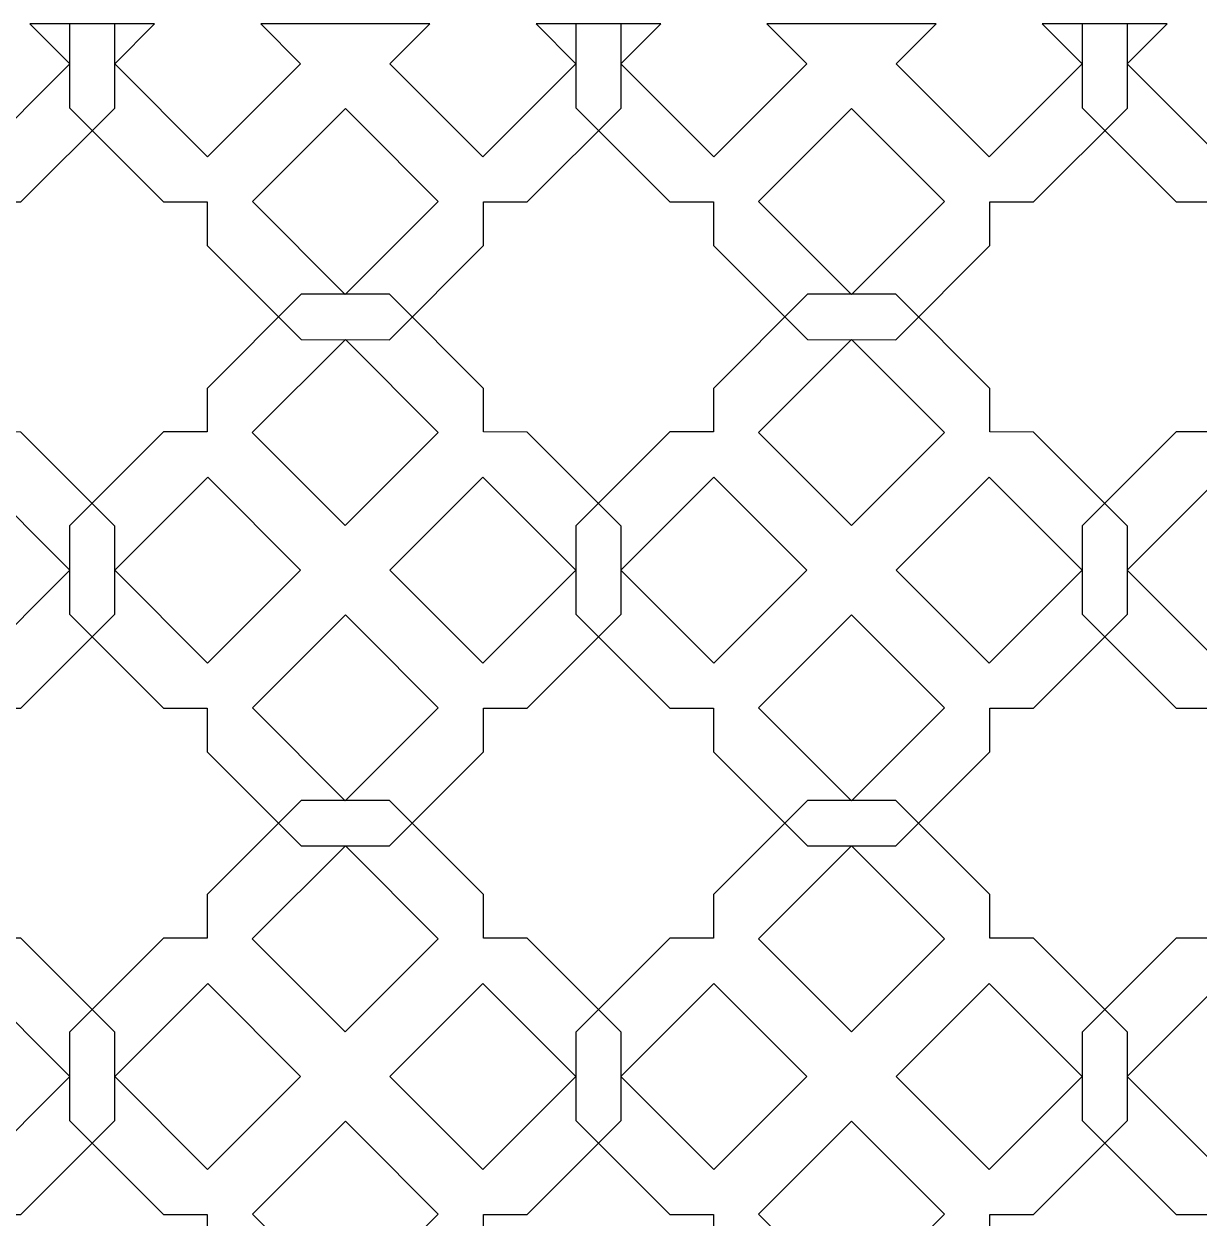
# Model space of a CAD drawing. Header units: centimetres. Extents: x -14.9 to -1.9, y -3.8 to 9.5.
# Drawn here: x -11.837 to -10.224, y 7.881 to 9.52 of the extents above; entities that cross this region are included whole.
import ezdxf

# ---------------------------------------------------------------- set-up
doc = ezdxf.new("R2010")
doc.units = ezdxf.units.CM
doc.header["$MEASUREMENT"] = 0
doc.layers.add('layer 1', color=7, linetype='Continuous')

msp = doc.modelspace()

# ---------------------------------------------------------------- linework, layer by layer
at = {"layer": 'layer 1', "color": 250}
for points, knots in [([(-12.15162, 9.08669), (-12.15162, 9.08669), (-12.28062, 9.2157), (-12.28062, 9.2157), (-12.28062, 9.2157), (-12.28062, 9.2157), (-12.28062, 9.27565), (-12.28062, 9.27565), (-12.28062, 9.27565), (-12.28062, 9.27565), (-12.34056, 9.27567), (-12.34056, 9.27567), (-12.34056, 9.27567), (-12.34056, 9.27567), (-12.46959, 9.40465), (-12.46959, 9.40465), (-12.46959, 9.40465), (-12.46959, 9.40465), (-12.46955, 9.5201), (-12.46955, 9.5201), (-12.46955, 9.5201), (-12.46955, 9.5201), (-12.35275, 9.5201), (-12.35275, 9.5201), (-12.35275, 9.5201), (-12.35275, 9.5201), (-12.40763, 9.46525), (-12.40763, 9.46525), (-12.40763, 9.46525), (-12.40763, 9.46525), (-12.27999, 9.3376), (-12.27999, 9.3376), (-12.27999, 9.3376), (-12.27999, 9.3376), (-12.15236, 9.46522), (-12.15236, 9.46522), (-12.15236, 9.46522), (-12.15236, 9.46522), (-12.20721, 9.5201), (-12.20721, 9.5201), (-12.20721, 9.5201), (-12.20721, 9.5201), (-11.97489, 9.5201), (-11.97489, 9.5201), (-11.97489, 9.5201), (-11.97489, 9.5201), (-12.02974, 9.46526), (-12.02974, 9.46526), (-12.02974, 9.46526), (-12.02974, 9.46526), (-11.9021, 9.33758), (-11.9021, 9.33758), (-11.9021, 9.33758), (-11.9021, 9.33758), (-11.77447, 9.46523), (-11.77447, 9.46523), (-11.77447, 9.46523), (-11.77447, 9.46523), (-11.82932, 9.5201), (-11.82932, 9.5201), (-11.82932, 9.5201), (-11.82932, 9.5201), (-11.71251, 9.5201), (-11.71251, 9.5201), (-11.71251, 9.5201), (-11.71251, 9.5201), (-11.71252, 9.40464), (-11.71252, 9.40464), (-11.71252, 9.40464), (-11.71252, 9.40464), (-11.84154, 9.27564), (-11.84154, 9.27564), (-11.84154, 9.27564), (-11.84154, 9.27564), (-11.90146, 9.27564), (-11.90146, 9.27564), (-11.90146, 9.27564), (-11.90146, 9.27564), (-11.90148, 9.21573), (-11.90148, 9.21573), (-11.90148, 9.21573), (-11.90148, 9.21573), (-12.03049, 9.08666), (-12.03049, 9.08666), (-12.03049, 9.08666), (-12.03049, 9.08666), (-12.15162, 9.08669), (-12.15162, 9.08669)], [0, 0, 0, 0, 0.0434783, 0.0434783, 0.0434783, 0.0434783, 0.0869565, 0.0869565, 0.0869565, 0.0869565, 0.1304348, 0.1304348, 0.1304348, 0.1304348, 0.173913, 0.173913, 0.173913, 0.173913, 0.2173913, 0.2173913, 0.2173913, 0.2173913, 0.2608696, 0.2608696, 0.2608696, 0.2608696, 0.3043478, 0.3043478, 0.3043478, 0.3043478, 0.3478261, 0.3478261, 0.3478261, 0.3478261, 0.3913043, 0.3913043, 0.3913043, 0.3913043, 0.4347826, 0.4347826, 0.4347826, 0.4347826, 0.4782609, 0.4782609, 0.4782609, 0.4782609, 0.5217391, 0.5217391, 0.5217391, 0.5217391, 0.5652174, 0.5652174, 0.5652174, 0.5652174, 0.6086957, 0.6086957, 0.6086957, 0.6086957, 0.6521739, 0.6521739, 0.6521739, 0.6521739, 0.6956522, 0.6956522, 0.6956522, 0.6956522, 0.7391304, 0.7391304, 0.7391304, 0.7391304, 0.7826087, 0.7826087, 0.7826087, 0.7826087, 0.826087, 0.826087, 0.826087, 0.826087, 0.8695652, 0.8695652, 0.8695652, 0.8695652, 0.9130435, 0.9130435, 0.9130435, 0.9130435, 1, 1, 1, 1]), ([(-11.45674, 9.08669), (-11.45674, 9.08669), (-11.58574, 9.2157), (-11.58574, 9.2157), (-11.58574, 9.2157), (-11.58574, 9.2157), (-11.58574, 9.27565), (-11.58574, 9.27565), (-11.58574, 9.27565), (-11.58574, 9.27565), (-11.64568, 9.27567), (-11.64568, 9.27567), (-11.64568, 9.27567), (-11.64568, 9.27567), (-11.77471, 9.40465), (-11.77471, 9.40465), (-11.77471, 9.40465), (-11.77471, 9.40465), (-11.77467, 9.5201), (-11.77467, 9.5201), (-11.77467, 9.5201), (-11.77467, 9.5201), (-11.65787, 9.5201), (-11.65787, 9.5201), (-11.65787, 9.5201), (-11.65787, 9.5201), (-11.71275, 9.46525), (-11.71275, 9.46525), (-11.71275, 9.46525), (-11.71275, 9.46525), (-11.58511, 9.3376), (-11.58511, 9.3376), (-11.58511, 9.3376), (-11.58511, 9.3376), (-11.45748, 9.46522), (-11.45748, 9.46522), (-11.45748, 9.46522), (-11.45748, 9.46522), (-11.51233, 9.5201), (-11.51233, 9.5201), (-11.51233, 9.5201), (-11.51233, 9.5201), (-11.28001, 9.5201), (-11.28001, 9.5201), (-11.28001, 9.5201), (-11.28001, 9.5201), (-11.33486, 9.46526), (-11.33486, 9.46526), (-11.33486, 9.46526), (-11.33486, 9.46526), (-11.20722, 9.33758), (-11.20722, 9.33758), (-11.20722, 9.33758), (-11.20722, 9.33758), (-11.07959, 9.46523), (-11.07959, 9.46523), (-11.07959, 9.46523), (-11.07959, 9.46523), (-11.13444, 9.5201), (-11.13444, 9.5201), (-11.13444, 9.5201), (-11.13444, 9.5201), (-11.01763, 9.5201), (-11.01763, 9.5201), (-11.01763, 9.5201), (-11.01763, 9.5201), (-11.01764, 9.40464), (-11.01764, 9.40464), (-11.01764, 9.40464), (-11.01764, 9.40464), (-11.14666, 9.27564), (-11.14666, 9.27564), (-11.14666, 9.27564), (-11.14666, 9.27564), (-11.20658, 9.27564), (-11.20658, 9.27564), (-11.20658, 9.27564), (-11.20658, 9.27564), (-11.2066, 9.21573), (-11.2066, 9.21573), (-11.2066, 9.21573), (-11.2066, 9.21573), (-11.33561, 9.08666), (-11.33561, 9.08666), (-11.33561, 9.08666), (-11.33561, 9.08666), (-11.45674, 9.08669), (-11.45674, 9.08669)], [0, 0, 0, 0, 0.0434783, 0.0434783, 0.0434783, 0.0434783, 0.0869565, 0.0869565, 0.0869565, 0.0869565, 0.1304348, 0.1304348, 0.1304348, 0.1304348, 0.173913, 0.173913, 0.173913, 0.173913, 0.2173913, 0.2173913, 0.2173913, 0.2173913, 0.2608696, 0.2608696, 0.2608696, 0.2608696, 0.3043478, 0.3043478, 0.3043478, 0.3043478, 0.3478261, 0.3478261, 0.3478261, 0.3478261, 0.3913043, 0.3913043, 0.3913043, 0.3913043, 0.4347826, 0.4347826, 0.4347826, 0.4347826, 0.4782609, 0.4782609, 0.4782609, 0.4782609, 0.5217391, 0.5217391, 0.5217391, 0.5217391, 0.5652174, 0.5652174, 0.5652174, 0.5652174, 0.6086957, 0.6086957, 0.6086957, 0.6086957, 0.6521739, 0.6521739, 0.6521739, 0.6521739, 0.6956522, 0.6956522, 0.6956522, 0.6956522, 0.7391304, 0.7391304, 0.7391304, 0.7391304, 0.7826087, 0.7826087, 0.7826087, 0.7826087, 0.826087, 0.826087, 0.826087, 0.826087, 0.8695652, 0.8695652, 0.8695652, 0.8695652, 0.9130435, 0.9130435, 0.9130435, 0.9130435, 1, 1, 1, 1]), ([(-10.76186, 9.08669), (-10.76186, 9.08669), (-10.89086, 9.2157), (-10.89086, 9.2157), (-10.89086, 9.2157), (-10.89086, 9.2157), (-10.89086, 9.27565), (-10.89086, 9.27565), (-10.89086, 9.27565), (-10.89086, 9.27565), (-10.9508, 9.27567), (-10.9508, 9.27567), (-10.9508, 9.27567), (-10.9508, 9.27567), (-11.07983, 9.40465), (-11.07983, 9.40465), (-11.07983, 9.40465), (-11.07983, 9.40465), (-11.07979, 9.5201), (-11.07979, 9.5201), (-11.07979, 9.5201), (-11.07979, 9.5201), (-10.96299, 9.5201), (-10.96299, 9.5201), (-10.96299, 9.5201), (-10.96299, 9.5201), (-11.01787, 9.46525), (-11.01787, 9.46525), (-11.01787, 9.46525), (-11.01787, 9.46525), (-10.89023, 9.3376), (-10.89023, 9.3376), (-10.89023, 9.3376), (-10.89023, 9.3376), (-10.7626, 9.46522), (-10.7626, 9.46522), (-10.7626, 9.46522), (-10.7626, 9.46522), (-10.81745, 9.5201), (-10.81745, 9.5201), (-10.81745, 9.5201), (-10.81745, 9.5201), (-10.58513, 9.5201), (-10.58513, 9.5201), (-10.58513, 9.5201), (-10.58513, 9.5201), (-10.63998, 9.46526), (-10.63998, 9.46526), (-10.63998, 9.46526), (-10.63998, 9.46526), (-10.51234, 9.33758), (-10.51234, 9.33758), (-10.51234, 9.33758), (-10.51234, 9.33758), (-10.38471, 9.46523), (-10.38471, 9.46523), (-10.38471, 9.46523), (-10.38471, 9.46523), (-10.43956, 9.5201), (-10.43956, 9.5201), (-10.43956, 9.5201), (-10.43956, 9.5201), (-10.32275, 9.5201), (-10.32275, 9.5201), (-10.32275, 9.5201), (-10.32275, 9.5201), (-10.32276, 9.40464), (-10.32276, 9.40464), (-10.32276, 9.40464), (-10.32276, 9.40464), (-10.45178, 9.27564), (-10.45178, 9.27564), (-10.45178, 9.27564), (-10.45178, 9.27564), (-10.5117, 9.27564), (-10.5117, 9.27564), (-10.5117, 9.27564), (-10.5117, 9.27564), (-10.51172, 9.21573), (-10.51172, 9.21573), (-10.51172, 9.21573), (-10.51172, 9.21573), (-10.64073, 9.08666), (-10.64073, 9.08666), (-10.64073, 9.08666), (-10.64073, 9.08666), (-10.76186, 9.08669), (-10.76186, 9.08669)], [0, 0, 0, 0, 0.0434783, 0.0434783, 0.0434783, 0.0434783, 0.0869565, 0.0869565, 0.0869565, 0.0869565, 0.1304348, 0.1304348, 0.1304348, 0.1304348, 0.173913, 0.173913, 0.173913, 0.173913, 0.2173913, 0.2173913, 0.2173913, 0.2173913, 0.2608696, 0.2608696, 0.2608696, 0.2608696, 0.3043478, 0.3043478, 0.3043478, 0.3043478, 0.3478261, 0.3478261, 0.3478261, 0.3478261, 0.3913043, 0.3913043, 0.3913043, 0.3913043, 0.4347826, 0.4347826, 0.4347826, 0.4347826, 0.4782609, 0.4782609, 0.4782609, 0.4782609, 0.5217391, 0.5217391, 0.5217391, 0.5217391, 0.5652174, 0.5652174, 0.5652174, 0.5652174, 0.6086957, 0.6086957, 0.6086957, 0.6086957, 0.6521739, 0.6521739, 0.6521739, 0.6521739, 0.6956522, 0.6956522, 0.6956522, 0.6956522, 0.7391304, 0.7391304, 0.7391304, 0.7391304, 0.7826087, 0.7826087, 0.7826087, 0.7826087, 0.826087, 0.826087, 0.826087, 0.826087, 0.8695652, 0.8695652, 0.8695652, 0.8695652, 0.9130435, 0.9130435, 0.9130435, 0.9130435, 1, 1, 1, 1]), ([(-10.06698, 9.08669), (-10.06698, 9.08669), (-10.19598, 9.2157), (-10.19598, 9.2157), (-10.19598, 9.2157), (-10.19598, 9.2157), (-10.19598, 9.27565), (-10.19598, 9.27565), (-10.19598, 9.27565), (-10.19598, 9.27565), (-10.25592, 9.27567), (-10.25592, 9.27567), (-10.25592, 9.27567), (-10.25592, 9.27567), (-10.38495, 9.40465), (-10.38495, 9.40465), (-10.38495, 9.40465), (-10.38495, 9.40465), (-10.38491, 9.5201), (-10.38491, 9.5201), (-10.38491, 9.5201), (-10.38491, 9.5201), (-10.26811, 9.5201), (-10.26811, 9.5201), (-10.26811, 9.5201), (-10.26811, 9.5201), (-10.32299, 9.46525), (-10.32299, 9.46525), (-10.32299, 9.46525), (-10.32299, 9.46525), (-10.19535, 9.3376), (-10.19535, 9.3376), (-10.19535, 9.3376), (-10.19535, 9.3376), (-10.06772, 9.46522), (-10.06772, 9.46522), (-10.06772, 9.46522), (-10.06772, 9.46522), (-10.12257, 9.5201), (-10.12257, 9.5201), (-10.12257, 9.5201), (-10.12257, 9.5201), (-9.89025, 9.5201), (-9.89025, 9.5201), (-9.89025, 9.5201), (-9.89025, 9.5201), (-9.9451, 9.46526), (-9.9451, 9.46526), (-9.9451, 9.46526), (-9.9451, 9.46526), (-9.81746, 9.33758), (-9.81746, 9.33758), (-9.81746, 9.33758), (-9.81746, 9.33758), (-9.68983, 9.46523), (-9.68983, 9.46523), (-9.68983, 9.46523), (-9.68983, 9.46523), (-9.74468, 9.5201), (-9.74468, 9.5201), (-9.74468, 9.5201), (-9.74468, 9.5201), (-9.62787, 9.5201), (-9.62787, 9.5201), (-9.62787, 9.5201), (-9.62787, 9.5201), (-9.62788, 9.40464), (-9.62788, 9.40464), (-9.62788, 9.40464), (-9.62788, 9.40464), (-9.7569, 9.27564), (-9.7569, 9.27564), (-9.7569, 9.27564), (-9.7569, 9.27564), (-9.81682, 9.27564), (-9.81682, 9.27564), (-9.81682, 9.27564), (-9.81682, 9.27564), (-9.81684, 9.21573), (-9.81684, 9.21573), (-9.81684, 9.21573), (-9.81684, 9.21573), (-9.94585, 9.08666), (-9.94585, 9.08666), (-9.94585, 9.08666), (-9.94585, 9.08666), (-10.06698, 9.08669), (-10.06698, 9.08669)], [0, 0, 0, 0, 0.0434783, 0.0434783, 0.0434783, 0.0434783, 0.0869565, 0.0869565, 0.0869565, 0.0869565, 0.1304348, 0.1304348, 0.1304348, 0.1304348, 0.173913, 0.173913, 0.173913, 0.173913, 0.2173913, 0.2173913, 0.2173913, 0.2173913, 0.2608696, 0.2608696, 0.2608696, 0.2608696, 0.3043478, 0.3043478, 0.3043478, 0.3043478, 0.3478261, 0.3478261, 0.3478261, 0.3478261, 0.3913043, 0.3913043, 0.3913043, 0.3913043, 0.4347826, 0.4347826, 0.4347826, 0.4347826, 0.4782609, 0.4782609, 0.4782609, 0.4782609, 0.5217391, 0.5217391, 0.5217391, 0.5217391, 0.5652174, 0.5652174, 0.5652174, 0.5652174, 0.6086957, 0.6086957, 0.6086957, 0.6086957, 0.6521739, 0.6521739, 0.6521739, 0.6521739, 0.6956522, 0.6956522, 0.6956522, 0.6956522, 0.7391304, 0.7391304, 0.7391304, 0.7391304, 0.7826087, 0.7826087, 0.7826087, 0.7826087, 0.826087, 0.826087, 0.826087, 0.826087, 0.8695652, 0.8695652, 0.8695652, 0.8695652, 0.9130435, 0.9130435, 0.9130435, 0.9130435, 1, 1, 1, 1]), ([(-11.37781, 9.38564), (-11.37781, 9.38564), (-11.39612, 9.40394), (-11.39612, 9.40394), (-11.39612, 9.40394), (-11.39612, 9.40394), (-11.5238, 9.27633), (-11.5238, 9.27633), (-11.5238, 9.27633), (-11.5238, 9.27633), (-11.39618, 9.14866), (-11.39618, 9.14866), (-11.39618, 9.14866), (-11.39618, 9.14866), (-11.26852, 9.27628), (-11.26852, 9.27628), (-11.26852, 9.27628), (-11.26852, 9.27628), (-11.37781, 9.38564), (-11.37781, 9.38564)], [0, 0, 0, 0, 0.1666667, 0.1666667, 0.1666667, 0.1666667, 0.3333333, 0.3333333, 0.3333333, 0.3333333, 0.5, 0.5, 0.5, 0.5, 0.6666667, 0.6666667, 0.6666667, 0.6666667, 1, 1, 1, 1]), ([(-10.68293, 9.38564), (-10.68293, 9.38564), (-10.70124, 9.40394), (-10.70124, 9.40394), (-10.70124, 9.40394), (-10.70124, 9.40394), (-10.82892, 9.27633), (-10.82892, 9.27633), (-10.82892, 9.27633), (-10.82892, 9.27633), (-10.7013, 9.14866), (-10.7013, 9.14866), (-10.7013, 9.14866), (-10.7013, 9.14866), (-10.57364, 9.27628), (-10.57364, 9.27628), (-10.57364, 9.27628), (-10.57364, 9.27628), (-10.68293, 9.38564), (-10.68293, 9.38564)], [0, 0, 0, 0, 0.1666667, 0.1666667, 0.1666667, 0.1666667, 0.3333333, 0.3333333, 0.3333333, 0.3333333, 0.5, 0.5, 0.5, 0.5, 0.6666667, 0.6666667, 0.6666667, 0.6666667, 1, 1, 1, 1]), ([(-12.15162, 8.39181), (-12.15162, 8.39181), (-12.28062, 8.52082), (-12.28062, 8.52082), (-12.28062, 8.52082), (-12.28062, 8.52082), (-12.28062, 8.58077), (-12.28062, 8.58077), (-12.28062, 8.58077), (-12.28062, 8.58077), (-12.34056, 8.58079), (-12.34056, 8.58079), (-12.34056, 8.58079), (-12.34056, 8.58079), (-12.46959, 8.70977), (-12.46959, 8.70977), (-12.46959, 8.70977), (-12.46959, 8.70977), (-12.46955, 8.83095), (-12.46955, 8.83095), (-12.46955, 8.83095), (-12.46955, 8.83095), (-12.34059, 8.95997), (-12.34059, 8.95997), (-12.34059, 8.95997), (-12.34059, 8.95997), (-12.28063, 8.95997), (-12.28063, 8.95997), (-12.28063, 8.95997), (-12.28063, 8.95997), (-12.28062, 9.01987), (-12.28062, 9.01987), (-12.28062, 9.01987), (-12.28062, 9.01987), (-12.15159, 9.1489), (-12.15159, 9.1489), (-12.15159, 9.1489), (-12.15159, 9.1489), (-12.03047, 9.1489), (-12.03047, 9.1489), (-12.03047, 9.1489), (-12.03047, 9.1489), (-11.90145, 9.01987), (-11.90145, 9.01987), (-11.90145, 9.01987), (-11.90145, 9.01987), (-11.90146, 8.95995), (-11.90146, 8.95995), (-11.90146, 8.95995), (-11.90146, 8.95995), (-11.8415, 8.95994), (-11.8415, 8.95994), (-11.8415, 8.95994), (-11.8415, 8.95994), (-11.71251, 8.8309), (-11.71251, 8.8309), (-11.71251, 8.8309), (-11.71251, 8.8309), (-11.71252, 8.70976), (-11.71252, 8.70976), (-11.71252, 8.70976), (-11.71252, 8.70976), (-11.84154, 8.58076), (-11.84154, 8.58076), (-11.84154, 8.58076), (-11.84154, 8.58076), (-11.90146, 8.58076), (-11.90146, 8.58076), (-11.90146, 8.58076), (-11.90146, 8.58076), (-11.90148, 8.52085), (-11.90148, 8.52085), (-11.90148, 8.52085), (-11.90148, 8.52085), (-12.03049, 8.39179), (-12.03049, 8.39179), (-12.03049, 8.39179), (-12.03049, 8.39179), (-12.15162, 8.39181), (-12.15162, 8.39181)], [0, 0, 0, 0, 0.047619, 0.047619, 0.047619, 0.047619, 0.0952381, 0.0952381, 0.0952381, 0.0952381, 0.1428571, 0.1428571, 0.1428571, 0.1428571, 0.1904762, 0.1904762, 0.1904762, 0.1904762, 0.2380952, 0.2380952, 0.2380952, 0.2380952, 0.2857143, 0.2857143, 0.2857143, 0.2857143, 0.3333333, 0.3333333, 0.3333333, 0.3333333, 0.3809524, 0.3809524, 0.3809524, 0.3809524, 0.4285714, 0.4285714, 0.4285714, 0.4285714, 0.4761905, 0.4761905, 0.4761905, 0.4761905, 0.5238095, 0.5238095, 0.5238095, 0.5238095, 0.5714286, 0.5714286, 0.5714286, 0.5714286, 0.6190476, 0.6190476, 0.6190476, 0.6190476, 0.6666667, 0.6666667, 0.6666667, 0.6666667, 0.7142857, 0.7142857, 0.7142857, 0.7142857, 0.7619048, 0.7619048, 0.7619048, 0.7619048, 0.8095238, 0.8095238, 0.8095238, 0.8095238, 0.8571429, 0.8571429, 0.8571429, 0.8571429, 0.9047619, 0.9047619, 0.9047619, 0.9047619, 1, 1, 1, 1]), ([(-11.45674, 8.39181), (-11.45674, 8.39181), (-11.58574, 8.52082), (-11.58574, 8.52082), (-11.58574, 8.52082), (-11.58574, 8.52082), (-11.58574, 8.58077), (-11.58574, 8.58077), (-11.58574, 8.58077), (-11.58574, 8.58077), (-11.64568, 8.58079), (-11.64568, 8.58079), (-11.64568, 8.58079), (-11.64568, 8.58079), (-11.77471, 8.70977), (-11.77471, 8.70977), (-11.77471, 8.70977), (-11.77471, 8.70977), (-11.77467, 8.83095), (-11.77467, 8.83095), (-11.77467, 8.83095), (-11.77467, 8.83095), (-11.64571, 8.95997), (-11.64571, 8.95997), (-11.64571, 8.95997), (-11.64571, 8.95997), (-11.58575, 8.95997), (-11.58575, 8.95997), (-11.58575, 8.95997), (-11.58575, 8.95997), (-11.58574, 9.01987), (-11.58574, 9.01987), (-11.58574, 9.01987), (-11.58574, 9.01987), (-11.45671, 9.1489), (-11.45671, 9.1489), (-11.45671, 9.1489), (-11.45671, 9.1489), (-11.33559, 9.1489), (-11.33559, 9.1489), (-11.33559, 9.1489), (-11.33559, 9.1489), (-11.20657, 9.01987), (-11.20657, 9.01987), (-11.20657, 9.01987), (-11.20657, 9.01987), (-11.20658, 8.95995), (-11.20658, 8.95995), (-11.20658, 8.95995), (-11.20658, 8.95995), (-11.14662, 8.95994), (-11.14662, 8.95994), (-11.14662, 8.95994), (-11.14662, 8.95994), (-11.01763, 8.8309), (-11.01763, 8.8309), (-11.01763, 8.8309), (-11.01763, 8.8309), (-11.01764, 8.70976), (-11.01764, 8.70976), (-11.01764, 8.70976), (-11.01764, 8.70976), (-11.14666, 8.58076), (-11.14666, 8.58076), (-11.14666, 8.58076), (-11.14666, 8.58076), (-11.20658, 8.58076), (-11.20658, 8.58076), (-11.20658, 8.58076), (-11.20658, 8.58076), (-11.2066, 8.52085), (-11.2066, 8.52085), (-11.2066, 8.52085), (-11.2066, 8.52085), (-11.33561, 8.39179), (-11.33561, 8.39179), (-11.33561, 8.39179), (-11.33561, 8.39179), (-11.45674, 8.39181), (-11.45674, 8.39181)], [0, 0, 0, 0, 0.047619, 0.047619, 0.047619, 0.047619, 0.0952381, 0.0952381, 0.0952381, 0.0952381, 0.1428571, 0.1428571, 0.1428571, 0.1428571, 0.1904762, 0.1904762, 0.1904762, 0.1904762, 0.2380952, 0.2380952, 0.2380952, 0.2380952, 0.2857143, 0.2857143, 0.2857143, 0.2857143, 0.3333333, 0.3333333, 0.3333333, 0.3333333, 0.3809524, 0.3809524, 0.3809524, 0.3809524, 0.4285714, 0.4285714, 0.4285714, 0.4285714, 0.4761905, 0.4761905, 0.4761905, 0.4761905, 0.5238095, 0.5238095, 0.5238095, 0.5238095, 0.5714286, 0.5714286, 0.5714286, 0.5714286, 0.6190476, 0.6190476, 0.6190476, 0.6190476, 0.6666667, 0.6666667, 0.6666667, 0.6666667, 0.7142857, 0.7142857, 0.7142857, 0.7142857, 0.7619048, 0.7619048, 0.7619048, 0.7619048, 0.8095238, 0.8095238, 0.8095238, 0.8095238, 0.8571429, 0.8571429, 0.8571429, 0.8571429, 0.9047619, 0.9047619, 0.9047619, 0.9047619, 1, 1, 1, 1]), ([(-10.76186, 8.39181), (-10.76186, 8.39181), (-10.89086, 8.52082), (-10.89086, 8.52082), (-10.89086, 8.52082), (-10.89086, 8.52082), (-10.89086, 8.58077), (-10.89086, 8.58077), (-10.89086, 8.58077), (-10.89086, 8.58077), (-10.9508, 8.58079), (-10.9508, 8.58079), (-10.9508, 8.58079), (-10.9508, 8.58079), (-11.07983, 8.70977), (-11.07983, 8.70977), (-11.07983, 8.70977), (-11.07983, 8.70977), (-11.07979, 8.83095), (-11.07979, 8.83095), (-11.07979, 8.83095), (-11.07979, 8.83095), (-10.95083, 8.95997), (-10.95083, 8.95997), (-10.95083, 8.95997), (-10.95083, 8.95997), (-10.89087, 8.95997), (-10.89087, 8.95997), (-10.89087, 8.95997), (-10.89087, 8.95997), (-10.89086, 9.01987), (-10.89086, 9.01987), (-10.89086, 9.01987), (-10.89086, 9.01987), (-10.76183, 9.1489), (-10.76183, 9.1489), (-10.76183, 9.1489), (-10.76183, 9.1489), (-10.64071, 9.1489), (-10.64071, 9.1489), (-10.64071, 9.1489), (-10.64071, 9.1489), (-10.51169, 9.01987), (-10.51169, 9.01987), (-10.51169, 9.01987), (-10.51169, 9.01987), (-10.5117, 8.95995), (-10.5117, 8.95995), (-10.5117, 8.95995), (-10.5117, 8.95995), (-10.45174, 8.95994), (-10.45174, 8.95994), (-10.45174, 8.95994), (-10.45174, 8.95994), (-10.32275, 8.8309), (-10.32275, 8.8309), (-10.32275, 8.8309), (-10.32275, 8.8309), (-10.32276, 8.70976), (-10.32276, 8.70976), (-10.32276, 8.70976), (-10.32276, 8.70976), (-10.45178, 8.58076), (-10.45178, 8.58076), (-10.45178, 8.58076), (-10.45178, 8.58076), (-10.5117, 8.58076), (-10.5117, 8.58076), (-10.5117, 8.58076), (-10.5117, 8.58076), (-10.51172, 8.52085), (-10.51172, 8.52085), (-10.51172, 8.52085), (-10.51172, 8.52085), (-10.64073, 8.39179), (-10.64073, 8.39179), (-10.64073, 8.39179), (-10.64073, 8.39179), (-10.76186, 8.39181), (-10.76186, 8.39181)], [0, 0, 0, 0, 0.047619, 0.047619, 0.047619, 0.047619, 0.0952381, 0.0952381, 0.0952381, 0.0952381, 0.1428571, 0.1428571, 0.1428571, 0.1428571, 0.1904762, 0.1904762, 0.1904762, 0.1904762, 0.2380952, 0.2380952, 0.2380952, 0.2380952, 0.2857143, 0.2857143, 0.2857143, 0.2857143, 0.3333333, 0.3333333, 0.3333333, 0.3333333, 0.3809524, 0.3809524, 0.3809524, 0.3809524, 0.4285714, 0.4285714, 0.4285714, 0.4285714, 0.4761905, 0.4761905, 0.4761905, 0.4761905, 0.5238095, 0.5238095, 0.5238095, 0.5238095, 0.5714286, 0.5714286, 0.5714286, 0.5714286, 0.6190476, 0.6190476, 0.6190476, 0.6190476, 0.6666667, 0.6666667, 0.6666667, 0.6666667, 0.7142857, 0.7142857, 0.7142857, 0.7142857, 0.7619048, 0.7619048, 0.7619048, 0.7619048, 0.8095238, 0.8095238, 0.8095238, 0.8095238, 0.8571429, 0.8571429, 0.8571429, 0.8571429, 0.9047619, 0.9047619, 0.9047619, 0.9047619, 1, 1, 1, 1]), ([(-10.06698, 8.39181), (-10.06698, 8.39181), (-10.19598, 8.52082), (-10.19598, 8.52082), (-10.19598, 8.52082), (-10.19598, 8.52082), (-10.19598, 8.58077), (-10.19598, 8.58077), (-10.19598, 8.58077), (-10.19598, 8.58077), (-10.25592, 8.58079), (-10.25592, 8.58079), (-10.25592, 8.58079), (-10.25592, 8.58079), (-10.38495, 8.70977), (-10.38495, 8.70977), (-10.38495, 8.70977), (-10.38495, 8.70977), (-10.38491, 8.83095), (-10.38491, 8.83095), (-10.38491, 8.83095), (-10.38491, 8.83095), (-10.25595, 8.95997), (-10.25595, 8.95997), (-10.25595, 8.95997), (-10.25595, 8.95997), (-10.19599, 8.95997), (-10.19599, 8.95997), (-10.19599, 8.95997), (-10.19599, 8.95997), (-10.19598, 9.01987), (-10.19598, 9.01987), (-10.19598, 9.01987), (-10.19598, 9.01987), (-10.06695, 9.1489), (-10.06695, 9.1489), (-10.06695, 9.1489), (-10.06695, 9.1489), (-9.94583, 9.1489), (-9.94583, 9.1489), (-9.94583, 9.1489), (-9.94583, 9.1489), (-9.81681, 9.01987), (-9.81681, 9.01987), (-9.81681, 9.01987), (-9.81681, 9.01987), (-9.81682, 8.95995), (-9.81682, 8.95995), (-9.81682, 8.95995), (-9.81682, 8.95995), (-9.75686, 8.95994), (-9.75686, 8.95994), (-9.75686, 8.95994), (-9.75686, 8.95994), (-9.62787, 8.8309), (-9.62787, 8.8309), (-9.62787, 8.8309), (-9.62787, 8.8309), (-9.62788, 8.70976), (-9.62788, 8.70976), (-9.62788, 8.70976), (-9.62788, 8.70976), (-9.7569, 8.58076), (-9.7569, 8.58076), (-9.7569, 8.58076), (-9.7569, 8.58076), (-9.81682, 8.58076), (-9.81682, 8.58076), (-9.81682, 8.58076), (-9.81682, 8.58076), (-9.81684, 8.52085), (-9.81684, 8.52085), (-9.81684, 8.52085), (-9.81684, 8.52085), (-9.94585, 8.39179), (-9.94585, 8.39179), (-9.94585, 8.39179), (-9.94585, 8.39179), (-10.06698, 8.39181), (-10.06698, 8.39181)], [0, 0, 0, 0, 0.047619, 0.047619, 0.047619, 0.047619, 0.0952381, 0.0952381, 0.0952381, 0.0952381, 0.1428571, 0.1428571, 0.1428571, 0.1428571, 0.1904762, 0.1904762, 0.1904762, 0.1904762, 0.2380952, 0.2380952, 0.2380952, 0.2380952, 0.2857143, 0.2857143, 0.2857143, 0.2857143, 0.3333333, 0.3333333, 0.3333333, 0.3333333, 0.3809524, 0.3809524, 0.3809524, 0.3809524, 0.4285714, 0.4285714, 0.4285714, 0.4285714, 0.4761905, 0.4761905, 0.4761905, 0.4761905, 0.5238095, 0.5238095, 0.5238095, 0.5238095, 0.5714286, 0.5714286, 0.5714286, 0.5714286, 0.6190476, 0.6190476, 0.6190476, 0.6190476, 0.6666667, 0.6666667, 0.6666667, 0.6666667, 0.7142857, 0.7142857, 0.7142857, 0.7142857, 0.7619048, 0.7619048, 0.7619048, 0.7619048, 0.8095238, 0.8095238, 0.8095238, 0.8095238, 0.8571429, 0.8571429, 0.8571429, 0.8571429, 0.9047619, 0.9047619, 0.9047619, 0.9047619, 1, 1, 1, 1]), ([(-11.39619, 8.83167), (-11.39619, 8.83167), (-11.52382, 8.95932), (-11.52382, 8.95932), (-11.52382, 8.95932), (-11.52382, 8.95932), (-11.39611, 9.08693), (-11.39611, 9.08693), (-11.39611, 9.08693), (-11.39611, 9.08693), (-11.26854, 8.95927), (-11.26854, 8.95927), (-11.26854, 8.95927), (-11.26854, 8.95927), (-11.39619, 8.83167), (-11.39619, 8.83167)], [0, 0, 0, 0, 0.2, 0.2, 0.2, 0.2, 0.4, 0.4, 0.4, 0.4, 0.6, 0.6, 0.6, 0.6, 1, 1, 1, 1]), ([(-10.70131, 8.83167), (-10.70131, 8.83167), (-10.82894, 8.95932), (-10.82894, 8.95932), (-10.82894, 8.95932), (-10.82894, 8.95932), (-10.70123, 9.08693), (-10.70123, 9.08693), (-10.70123, 9.08693), (-10.70123, 9.08693), (-10.57366, 8.95927), (-10.57366, 8.95927), (-10.57366, 8.95927), (-10.57366, 8.95927), (-10.70131, 8.83167), (-10.70131, 8.83167)], [0, 0, 0, 0, 0.2, 0.2, 0.2, 0.2, 0.4, 0.4, 0.4, 0.4, 0.6, 0.6, 0.6, 0.6, 1, 1, 1, 1]), ([(-11.9021, 8.6427), (-11.9021, 8.6427), (-12.02974, 8.77038), (-12.02974, 8.77038), (-12.02974, 8.77038), (-12.02974, 8.77038), (-11.90209, 8.89801), (-11.90209, 8.89801), (-11.90209, 8.89801), (-11.90209, 8.89801), (-11.77447, 8.77035), (-11.77447, 8.77035), (-11.77447, 8.77035), (-11.77447, 8.77035), (-11.9021, 8.6427), (-11.9021, 8.6427)], [0, 0, 0, 0, 0.2, 0.2, 0.2, 0.2, 0.4, 0.4, 0.4, 0.4, 0.6, 0.6, 0.6, 0.6, 1, 1, 1, 1]), ([(-11.58511, 8.64272), (-11.58511, 8.64272), (-11.71275, 8.77037), (-11.71275, 8.77037), (-11.71275, 8.77037), (-11.71275, 8.77037), (-11.58506, 8.89798), (-11.58506, 8.89798), (-11.58506, 8.89798), (-11.58506, 8.89798), (-11.45748, 8.77034), (-11.45748, 8.77034), (-11.45748, 8.77034), (-11.45748, 8.77034), (-11.58511, 8.64272), (-11.58511, 8.64272)], [0, 0, 0, 0, 0.2, 0.2, 0.2, 0.2, 0.4, 0.4, 0.4, 0.4, 0.6, 0.6, 0.6, 0.6, 1, 1, 1, 1]), ([(-11.20722, 8.6427), (-11.20722, 8.6427), (-11.33486, 8.77038), (-11.33486, 8.77038), (-11.33486, 8.77038), (-11.33486, 8.77038), (-11.20721, 8.89801), (-11.20721, 8.89801), (-11.20721, 8.89801), (-11.20721, 8.89801), (-11.07959, 8.77035), (-11.07959, 8.77035), (-11.07959, 8.77035), (-11.07959, 8.77035), (-11.20722, 8.6427), (-11.20722, 8.6427)], [0, 0, 0, 0, 0.2, 0.2, 0.2, 0.2, 0.4, 0.4, 0.4, 0.4, 0.6, 0.6, 0.6, 0.6, 1, 1, 1, 1]), ([(-10.89023, 8.64272), (-10.89023, 8.64272), (-11.01787, 8.77037), (-11.01787, 8.77037), (-11.01787, 8.77037), (-11.01787, 8.77037), (-10.89018, 8.89798), (-10.89018, 8.89798), (-10.89018, 8.89798), (-10.89018, 8.89798), (-10.7626, 8.77034), (-10.7626, 8.77034), (-10.7626, 8.77034), (-10.7626, 8.77034), (-10.89023, 8.64272), (-10.89023, 8.64272)], [0, 0, 0, 0, 0.2, 0.2, 0.2, 0.2, 0.4, 0.4, 0.4, 0.4, 0.6, 0.6, 0.6, 0.6, 1, 1, 1, 1]), ([(-10.51234, 8.6427), (-10.51234, 8.6427), (-10.63998, 8.77038), (-10.63998, 8.77038), (-10.63998, 8.77038), (-10.63998, 8.77038), (-10.51233, 8.89801), (-10.51233, 8.89801), (-10.51233, 8.89801), (-10.51233, 8.89801), (-10.38471, 8.77035), (-10.38471, 8.77035), (-10.38471, 8.77035), (-10.38471, 8.77035), (-10.51234, 8.6427), (-10.51234, 8.6427)], [0, 0, 0, 0, 0.2, 0.2, 0.2, 0.2, 0.4, 0.4, 0.4, 0.4, 0.6, 0.6, 0.6, 0.6, 1, 1, 1, 1]), ([(-10.19535, 8.64272), (-10.19535, 8.64272), (-10.32299, 8.77037), (-10.32299, 8.77037), (-10.32299, 8.77037), (-10.32299, 8.77037), (-10.1953, 8.89798), (-10.1953, 8.89798), (-10.1953, 8.89798), (-10.1953, 8.89798), (-10.06772, 8.77034), (-10.06772, 8.77034), (-10.06772, 8.77034), (-10.06772, 8.77034), (-10.19535, 8.64272), (-10.19535, 8.64272)], [0, 0, 0, 0, 0.2, 0.2, 0.2, 0.2, 0.4, 0.4, 0.4, 0.4, 0.6, 0.6, 0.6, 0.6, 1, 1, 1, 1]), ([(-11.37781, 8.69076), (-11.37781, 8.69076), (-11.39612, 8.70906), (-11.39612, 8.70906), (-11.39612, 8.70906), (-11.39612, 8.70906), (-11.5238, 8.58145), (-11.5238, 8.58145), (-11.5238, 8.58145), (-11.5238, 8.58145), (-11.39618, 8.45378), (-11.39618, 8.45378), (-11.39618, 8.45378), (-11.39618, 8.45378), (-11.26852, 8.5814), (-11.26852, 8.5814), (-11.26852, 8.5814), (-11.26852, 8.5814), (-11.37781, 8.69076), (-11.37781, 8.69076)], [0, 0, 0, 0, 0.1666667, 0.1666667, 0.1666667, 0.1666667, 0.3333333, 0.3333333, 0.3333333, 0.3333333, 0.5, 0.5, 0.5, 0.5, 0.6666667, 0.6666667, 0.6666667, 0.6666667, 1, 1, 1, 1]), ([(-10.68293, 8.69076), (-10.68293, 8.69076), (-10.70124, 8.70906), (-10.70124, 8.70906), (-10.70124, 8.70906), (-10.70124, 8.70906), (-10.82892, 8.58145), (-10.82892, 8.58145), (-10.82892, 8.58145), (-10.82892, 8.58145), (-10.7013, 8.45378), (-10.7013, 8.45378), (-10.7013, 8.45378), (-10.7013, 8.45378), (-10.57364, 8.5814), (-10.57364, 8.5814), (-10.57364, 8.5814), (-10.57364, 8.5814), (-10.68293, 8.69076), (-10.68293, 8.69076)], [0, 0, 0, 0, 0.1666667, 0.1666667, 0.1666667, 0.1666667, 0.3333333, 0.3333333, 0.3333333, 0.3333333, 0.5, 0.5, 0.5, 0.5, 0.6666667, 0.6666667, 0.6666667, 0.6666667, 1, 1, 1, 1]), ([(-12.15162, 7.69693), (-12.15162, 7.69693), (-12.28062, 7.82594), (-12.28062, 7.82594), (-12.28062, 7.82594), (-12.28062, 7.82594), (-12.28062, 7.88589), (-12.28062, 7.88589), (-12.28062, 7.88589), (-12.28062, 7.88589), (-12.34056, 7.88591), (-12.34056, 7.88591), (-12.34056, 7.88591), (-12.34056, 7.88591), (-12.46959, 8.01489), (-12.46959, 8.01489), (-12.46959, 8.01489), (-12.46959, 8.01489), (-12.46955, 8.13607), (-12.46955, 8.13607), (-12.46955, 8.13607), (-12.46955, 8.13607), (-12.34059, 8.26509), (-12.34059, 8.26509), (-12.34059, 8.26509), (-12.34059, 8.26509), (-12.28063, 8.26509), (-12.28063, 8.26509), (-12.28063, 8.26509), (-12.28063, 8.26509), (-12.28062, 8.32499), (-12.28062, 8.32499), (-12.28062, 8.32499), (-12.28062, 8.32499), (-12.15159, 8.45402), (-12.15159, 8.45402), (-12.15159, 8.45402), (-12.15159, 8.45402), (-12.03047, 8.45402), (-12.03047, 8.45402), (-12.03047, 8.45402), (-12.03047, 8.45402), (-11.90145, 8.32499), (-11.90145, 8.32499), (-11.90145, 8.32499), (-11.90145, 8.32499), (-11.90146, 8.26507), (-11.90146, 8.26507), (-11.90146, 8.26507), (-11.90146, 8.26507), (-11.8415, 8.26506), (-11.8415, 8.26506), (-11.8415, 8.26506), (-11.8415, 8.26506), (-11.71251, 8.13602), (-11.71251, 8.13602), (-11.71251, 8.13602), (-11.71251, 8.13602), (-11.71252, 8.01488), (-11.71252, 8.01488), (-11.71252, 8.01488), (-11.71252, 8.01488), (-11.84154, 7.88588), (-11.84154, 7.88588), (-11.84154, 7.88588), (-11.84154, 7.88588), (-11.90146, 7.88588), (-11.90146, 7.88588), (-11.90146, 7.88588), (-11.90146, 7.88588), (-11.90148, 7.82597), (-11.90148, 7.82597), (-11.90148, 7.82597), (-11.90148, 7.82597), (-12.03049, 7.69691), (-12.03049, 7.69691), (-12.03049, 7.69691), (-12.03049, 7.69691), (-12.15162, 7.69693), (-12.15162, 7.69693)], [0, 0, 0, 0, 0.047619, 0.047619, 0.047619, 0.047619, 0.0952381, 0.0952381, 0.0952381, 0.0952381, 0.1428571, 0.1428571, 0.1428571, 0.1428571, 0.1904762, 0.1904762, 0.1904762, 0.1904762, 0.2380952, 0.2380952, 0.2380952, 0.2380952, 0.2857143, 0.2857143, 0.2857143, 0.2857143, 0.3333333, 0.3333333, 0.3333333, 0.3333333, 0.3809524, 0.3809524, 0.3809524, 0.3809524, 0.4285714, 0.4285714, 0.4285714, 0.4285714, 0.4761905, 0.4761905, 0.4761905, 0.4761905, 0.5238095, 0.5238095, 0.5238095, 0.5238095, 0.5714286, 0.5714286, 0.5714286, 0.5714286, 0.6190476, 0.6190476, 0.6190476, 0.6190476, 0.6666667, 0.6666667, 0.6666667, 0.6666667, 0.7142857, 0.7142857, 0.7142857, 0.7142857, 0.7619048, 0.7619048, 0.7619048, 0.7619048, 0.8095238, 0.8095238, 0.8095238, 0.8095238, 0.8571429, 0.8571429, 0.8571429, 0.8571429, 0.9047619, 0.9047619, 0.9047619, 0.9047619, 1, 1, 1, 1]), ([(-11.45674, 7.69693), (-11.45674, 7.69693), (-11.58574, 7.82594), (-11.58574, 7.82594), (-11.58574, 7.82594), (-11.58574, 7.82594), (-11.58574, 7.88589), (-11.58574, 7.88589), (-11.58574, 7.88589), (-11.58574, 7.88589), (-11.64568, 7.88591), (-11.64568, 7.88591), (-11.64568, 7.88591), (-11.64568, 7.88591), (-11.77471, 8.01489), (-11.77471, 8.01489), (-11.77471, 8.01489), (-11.77471, 8.01489), (-11.77467, 8.13607), (-11.77467, 8.13607), (-11.77467, 8.13607), (-11.77467, 8.13607), (-11.64571, 8.26509), (-11.64571, 8.26509), (-11.64571, 8.26509), (-11.64571, 8.26509), (-11.58575, 8.26509), (-11.58575, 8.26509), (-11.58575, 8.26509), (-11.58575, 8.26509), (-11.58574, 8.32499), (-11.58574, 8.32499), (-11.58574, 8.32499), (-11.58574, 8.32499), (-11.45671, 8.45402), (-11.45671, 8.45402), (-11.45671, 8.45402), (-11.45671, 8.45402), (-11.33559, 8.45402), (-11.33559, 8.45402), (-11.33559, 8.45402), (-11.33559, 8.45402), (-11.20657, 8.32499), (-11.20657, 8.32499), (-11.20657, 8.32499), (-11.20657, 8.32499), (-11.20658, 8.26507), (-11.20658, 8.26507), (-11.20658, 8.26507), (-11.20658, 8.26507), (-11.14662, 8.26506), (-11.14662, 8.26506), (-11.14662, 8.26506), (-11.14662, 8.26506), (-11.01763, 8.13602), (-11.01763, 8.13602), (-11.01763, 8.13602), (-11.01763, 8.13602), (-11.01764, 8.01488), (-11.01764, 8.01488), (-11.01764, 8.01488), (-11.01764, 8.01488), (-11.14666, 7.88588), (-11.14666, 7.88588), (-11.14666, 7.88588), (-11.14666, 7.88588), (-11.20658, 7.88588), (-11.20658, 7.88588), (-11.20658, 7.88588), (-11.20658, 7.88588), (-11.2066, 7.82597), (-11.2066, 7.82597), (-11.2066, 7.82597), (-11.2066, 7.82597), (-11.33561, 7.69691), (-11.33561, 7.69691), (-11.33561, 7.69691), (-11.33561, 7.69691), (-11.45674, 7.69693), (-11.45674, 7.69693)], [0, 0, 0, 0, 0.047619, 0.047619, 0.047619, 0.047619, 0.0952381, 0.0952381, 0.0952381, 0.0952381, 0.1428571, 0.1428571, 0.1428571, 0.1428571, 0.1904762, 0.1904762, 0.1904762, 0.1904762, 0.2380952, 0.2380952, 0.2380952, 0.2380952, 0.2857143, 0.2857143, 0.2857143, 0.2857143, 0.3333333, 0.3333333, 0.3333333, 0.3333333, 0.3809524, 0.3809524, 0.3809524, 0.3809524, 0.4285714, 0.4285714, 0.4285714, 0.4285714, 0.4761905, 0.4761905, 0.4761905, 0.4761905, 0.5238095, 0.5238095, 0.5238095, 0.5238095, 0.5714286, 0.5714286, 0.5714286, 0.5714286, 0.6190476, 0.6190476, 0.6190476, 0.6190476, 0.6666667, 0.6666667, 0.6666667, 0.6666667, 0.7142857, 0.7142857, 0.7142857, 0.7142857, 0.7619048, 0.7619048, 0.7619048, 0.7619048, 0.8095238, 0.8095238, 0.8095238, 0.8095238, 0.8571429, 0.8571429, 0.8571429, 0.8571429, 0.9047619, 0.9047619, 0.9047619, 0.9047619, 1, 1, 1, 1]), ([(-10.76186, 7.69693), (-10.76186, 7.69693), (-10.89086, 7.82594), (-10.89086, 7.82594), (-10.89086, 7.82594), (-10.89086, 7.82594), (-10.89086, 7.88589), (-10.89086, 7.88589), (-10.89086, 7.88589), (-10.89086, 7.88589), (-10.9508, 7.88591), (-10.9508, 7.88591), (-10.9508, 7.88591), (-10.9508, 7.88591), (-11.07983, 8.01489), (-11.07983, 8.01489), (-11.07983, 8.01489), (-11.07983, 8.01489), (-11.07979, 8.13607), (-11.07979, 8.13607), (-11.07979, 8.13607), (-11.07979, 8.13607), (-10.95083, 8.26509), (-10.95083, 8.26509), (-10.95083, 8.26509), (-10.95083, 8.26509), (-10.89087, 8.26509), (-10.89087, 8.26509), (-10.89087, 8.26509), (-10.89087, 8.26509), (-10.89086, 8.32499), (-10.89086, 8.32499), (-10.89086, 8.32499), (-10.89086, 8.32499), (-10.76183, 8.45402), (-10.76183, 8.45402), (-10.76183, 8.45402), (-10.76183, 8.45402), (-10.64071, 8.45402), (-10.64071, 8.45402), (-10.64071, 8.45402), (-10.64071, 8.45402), (-10.51169, 8.32499), (-10.51169, 8.32499), (-10.51169, 8.32499), (-10.51169, 8.32499), (-10.5117, 8.26507), (-10.5117, 8.26507), (-10.5117, 8.26507), (-10.5117, 8.26507), (-10.45174, 8.26506), (-10.45174, 8.26506), (-10.45174, 8.26506), (-10.45174, 8.26506), (-10.32275, 8.13602), (-10.32275, 8.13602), (-10.32275, 8.13602), (-10.32275, 8.13602), (-10.32276, 8.01488), (-10.32276, 8.01488), (-10.32276, 8.01488), (-10.32276, 8.01488), (-10.45178, 7.88588), (-10.45178, 7.88588), (-10.45178, 7.88588), (-10.45178, 7.88588), (-10.5117, 7.88588), (-10.5117, 7.88588), (-10.5117, 7.88588), (-10.5117, 7.88588), (-10.51172, 7.82597), (-10.51172, 7.82597), (-10.51172, 7.82597), (-10.51172, 7.82597), (-10.64073, 7.69691), (-10.64073, 7.69691), (-10.64073, 7.69691), (-10.64073, 7.69691), (-10.76186, 7.69693), (-10.76186, 7.69693)], [0, 0, 0, 0, 0.047619, 0.047619, 0.047619, 0.047619, 0.0952381, 0.0952381, 0.0952381, 0.0952381, 0.1428571, 0.1428571, 0.1428571, 0.1428571, 0.1904762, 0.1904762, 0.1904762, 0.1904762, 0.2380952, 0.2380952, 0.2380952, 0.2380952, 0.2857143, 0.2857143, 0.2857143, 0.2857143, 0.3333333, 0.3333333, 0.3333333, 0.3333333, 0.3809524, 0.3809524, 0.3809524, 0.3809524, 0.4285714, 0.4285714, 0.4285714, 0.4285714, 0.4761905, 0.4761905, 0.4761905, 0.4761905, 0.5238095, 0.5238095, 0.5238095, 0.5238095, 0.5714286, 0.5714286, 0.5714286, 0.5714286, 0.6190476, 0.6190476, 0.6190476, 0.6190476, 0.6666667, 0.6666667, 0.6666667, 0.6666667, 0.7142857, 0.7142857, 0.7142857, 0.7142857, 0.7619048, 0.7619048, 0.7619048, 0.7619048, 0.8095238, 0.8095238, 0.8095238, 0.8095238, 0.8571429, 0.8571429, 0.8571429, 0.8571429, 0.9047619, 0.9047619, 0.9047619, 0.9047619, 1, 1, 1, 1]), ([(-10.06698, 7.69693), (-10.06698, 7.69693), (-10.19598, 7.82594), (-10.19598, 7.82594), (-10.19598, 7.82594), (-10.19598, 7.82594), (-10.19598, 7.88589), (-10.19598, 7.88589), (-10.19598, 7.88589), (-10.19598, 7.88589), (-10.25592, 7.88591), (-10.25592, 7.88591), (-10.25592, 7.88591), (-10.25592, 7.88591), (-10.38495, 8.01489), (-10.38495, 8.01489), (-10.38495, 8.01489), (-10.38495, 8.01489), (-10.38491, 8.13607), (-10.38491, 8.13607), (-10.38491, 8.13607), (-10.38491, 8.13607), (-10.25595, 8.26509), (-10.25595, 8.26509), (-10.25595, 8.26509), (-10.25595, 8.26509), (-10.19599, 8.26509), (-10.19599, 8.26509), (-10.19599, 8.26509), (-10.19599, 8.26509), (-10.19598, 8.32499), (-10.19598, 8.32499), (-10.19598, 8.32499), (-10.19598, 8.32499), (-10.06695, 8.45402), (-10.06695, 8.45402), (-10.06695, 8.45402), (-10.06695, 8.45402), (-9.94583, 8.45402), (-9.94583, 8.45402), (-9.94583, 8.45402), (-9.94583, 8.45402), (-9.81681, 8.32499), (-9.81681, 8.32499), (-9.81681, 8.32499), (-9.81681, 8.32499), (-9.81682, 8.26507), (-9.81682, 8.26507), (-9.81682, 8.26507), (-9.81682, 8.26507), (-9.75686, 8.26506), (-9.75686, 8.26506), (-9.75686, 8.26506), (-9.75686, 8.26506), (-9.62787, 8.13602), (-9.62787, 8.13602), (-9.62787, 8.13602), (-9.62787, 8.13602), (-9.62788, 8.01488), (-9.62788, 8.01488), (-9.62788, 8.01488), (-9.62788, 8.01488), (-9.7569, 7.88588), (-9.7569, 7.88588), (-9.7569, 7.88588), (-9.7569, 7.88588), (-9.81682, 7.88588), (-9.81682, 7.88588), (-9.81682, 7.88588), (-9.81682, 7.88588), (-9.81684, 7.82597), (-9.81684, 7.82597), (-9.81684, 7.82597), (-9.81684, 7.82597), (-9.94585, 7.69691), (-9.94585, 7.69691), (-9.94585, 7.69691), (-9.94585, 7.69691), (-10.06698, 7.69693), (-10.06698, 7.69693)], [0, 0, 0, 0, 0.047619, 0.047619, 0.047619, 0.047619, 0.0952381, 0.0952381, 0.0952381, 0.0952381, 0.1428571, 0.1428571, 0.1428571, 0.1428571, 0.1904762, 0.1904762, 0.1904762, 0.1904762, 0.2380952, 0.2380952, 0.2380952, 0.2380952, 0.2857143, 0.2857143, 0.2857143, 0.2857143, 0.3333333, 0.3333333, 0.3333333, 0.3333333, 0.3809524, 0.3809524, 0.3809524, 0.3809524, 0.4285714, 0.4285714, 0.4285714, 0.4285714, 0.4761905, 0.4761905, 0.4761905, 0.4761905, 0.5238095, 0.5238095, 0.5238095, 0.5238095, 0.5714286, 0.5714286, 0.5714286, 0.5714286, 0.6190476, 0.6190476, 0.6190476, 0.6190476, 0.6666667, 0.6666667, 0.6666667, 0.6666667, 0.7142857, 0.7142857, 0.7142857, 0.7142857, 0.7619048, 0.7619048, 0.7619048, 0.7619048, 0.8095238, 0.8095238, 0.8095238, 0.8095238, 0.8571429, 0.8571429, 0.8571429, 0.8571429, 0.9047619, 0.9047619, 0.9047619, 0.9047619, 1, 1, 1, 1]), ([(-11.39619, 8.13679), (-11.39619, 8.13679), (-11.52382, 8.26444), (-11.52382, 8.26444), (-11.52382, 8.26444), (-11.52382, 8.26444), (-11.39611, 8.39205), (-11.39611, 8.39205), (-11.39611, 8.39205), (-11.39611, 8.39205), (-11.26854, 8.26439), (-11.26854, 8.26439), (-11.26854, 8.26439), (-11.26854, 8.26439), (-11.39619, 8.13679), (-11.39619, 8.13679)], [0, 0, 0, 0, 0.2, 0.2, 0.2, 0.2, 0.4, 0.4, 0.4, 0.4, 0.6, 0.6, 0.6, 0.6, 1, 1, 1, 1]), ([(-10.70131, 8.13679), (-10.70131, 8.13679), (-10.82894, 8.26444), (-10.82894, 8.26444), (-10.82894, 8.26444), (-10.82894, 8.26444), (-10.70123, 8.39205), (-10.70123, 8.39205), (-10.70123, 8.39205), (-10.70123, 8.39205), (-10.57366, 8.26439), (-10.57366, 8.26439), (-10.57366, 8.26439), (-10.57366, 8.26439), (-10.70131, 8.13679), (-10.70131, 8.13679)], [0, 0, 0, 0, 0.2, 0.2, 0.2, 0.2, 0.4, 0.4, 0.4, 0.4, 0.6, 0.6, 0.6, 0.6, 1, 1, 1, 1]), ([(-11.9021, 7.94782), (-11.9021, 7.94782), (-12.02974, 8.0755), (-12.02974, 8.0755), (-12.02974, 8.0755), (-12.02974, 8.0755), (-11.90209, 8.20313), (-11.90209, 8.20313), (-11.90209, 8.20313), (-11.90209, 8.20313), (-11.77447, 8.07547), (-11.77447, 8.07547), (-11.77447, 8.07547), (-11.77447, 8.07547), (-11.9021, 7.94782), (-11.9021, 7.94782)], [0, 0, 0, 0, 0.2, 0.2, 0.2, 0.2, 0.4, 0.4, 0.4, 0.4, 0.6, 0.6, 0.6, 0.6, 1, 1, 1, 1]), ([(-11.58511, 7.94784), (-11.58511, 7.94784), (-11.71275, 8.07549), (-11.71275, 8.07549), (-11.71275, 8.07549), (-11.71275, 8.07549), (-11.58506, 8.2031), (-11.58506, 8.2031), (-11.58506, 8.2031), (-11.58506, 8.2031), (-11.45748, 8.07546), (-11.45748, 8.07546), (-11.45748, 8.07546), (-11.45748, 8.07546), (-11.58511, 7.94784), (-11.58511, 7.94784)], [0, 0, 0, 0, 0.2, 0.2, 0.2, 0.2, 0.4, 0.4, 0.4, 0.4, 0.6, 0.6, 0.6, 0.6, 1, 1, 1, 1]), ([(-11.20722, 7.94782), (-11.20722, 7.94782), (-11.33486, 8.0755), (-11.33486, 8.0755), (-11.33486, 8.0755), (-11.33486, 8.0755), (-11.20721, 8.20313), (-11.20721, 8.20313), (-11.20721, 8.20313), (-11.20721, 8.20313), (-11.07959, 8.07547), (-11.07959, 8.07547), (-11.07959, 8.07547), (-11.07959, 8.07547), (-11.20722, 7.94782), (-11.20722, 7.94782)], [0, 0, 0, 0, 0.2, 0.2, 0.2, 0.2, 0.4, 0.4, 0.4, 0.4, 0.6, 0.6, 0.6, 0.6, 1, 1, 1, 1]), ([(-10.89023, 7.94784), (-10.89023, 7.94784), (-11.01787, 8.07549), (-11.01787, 8.07549), (-11.01787, 8.07549), (-11.01787, 8.07549), (-10.89018, 8.2031), (-10.89018, 8.2031), (-10.89018, 8.2031), (-10.89018, 8.2031), (-10.7626, 8.07546), (-10.7626, 8.07546), (-10.7626, 8.07546), (-10.7626, 8.07546), (-10.89023, 7.94784), (-10.89023, 7.94784)], [0, 0, 0, 0, 0.2, 0.2, 0.2, 0.2, 0.4, 0.4, 0.4, 0.4, 0.6, 0.6, 0.6, 0.6, 1, 1, 1, 1]), ([(-10.51234, 7.94782), (-10.51234, 7.94782), (-10.63998, 8.0755), (-10.63998, 8.0755), (-10.63998, 8.0755), (-10.63998, 8.0755), (-10.51233, 8.20313), (-10.51233, 8.20313), (-10.51233, 8.20313), (-10.51233, 8.20313), (-10.38471, 8.07547), (-10.38471, 8.07547), (-10.38471, 8.07547), (-10.38471, 8.07547), (-10.51234, 7.94782), (-10.51234, 7.94782)], [0, 0, 0, 0, 0.2, 0.2, 0.2, 0.2, 0.4, 0.4, 0.4, 0.4, 0.6, 0.6, 0.6, 0.6, 1, 1, 1, 1]), ([(-10.19535, 7.94784), (-10.19535, 7.94784), (-10.32299, 8.07549), (-10.32299, 8.07549), (-10.32299, 8.07549), (-10.32299, 8.07549), (-10.1953, 8.2031), (-10.1953, 8.2031), (-10.1953, 8.2031), (-10.1953, 8.2031), (-10.06772, 8.07546), (-10.06772, 8.07546), (-10.06772, 8.07546), (-10.06772, 8.07546), (-10.19535, 7.94784), (-10.19535, 7.94784)], [0, 0, 0, 0, 0.2, 0.2, 0.2, 0.2, 0.4, 0.4, 0.4, 0.4, 0.6, 0.6, 0.6, 0.6, 1, 1, 1, 1]), ([(-11.37781, 7.99588), (-11.37781, 7.99588), (-11.39612, 8.01418), (-11.39612, 8.01418), (-11.39612, 8.01418), (-11.39612, 8.01418), (-11.5238, 7.88657), (-11.5238, 7.88657), (-11.5238, 7.88657), (-11.5238, 7.88657), (-11.39618, 7.7589), (-11.39618, 7.7589), (-11.39618, 7.7589), (-11.39618, 7.7589), (-11.26852, 7.88652), (-11.26852, 7.88652), (-11.26852, 7.88652), (-11.26852, 7.88652), (-11.37781, 7.99588), (-11.37781, 7.99588)], [0, 0, 0, 0, 0.1666667, 0.1666667, 0.1666667, 0.1666667, 0.3333333, 0.3333333, 0.3333333, 0.3333333, 0.5, 0.5, 0.5, 0.5, 0.6666667, 0.6666667, 0.6666667, 0.6666667, 1, 1, 1, 1]), ([(-10.68293, 7.99588), (-10.68293, 7.99588), (-10.70124, 8.01418), (-10.70124, 8.01418), (-10.70124, 8.01418), (-10.70124, 8.01418), (-10.82892, 7.88657), (-10.82892, 7.88657), (-10.82892, 7.88657), (-10.82892, 7.88657), (-10.7013, 7.7589), (-10.7013, 7.7589), (-10.7013, 7.7589), (-10.7013, 7.7589), (-10.57364, 7.88652), (-10.57364, 7.88652), (-10.57364, 7.88652), (-10.57364, 7.88652), (-10.68293, 7.99588), (-10.68293, 7.99588)], [0, 0, 0, 0, 0.1666667, 0.1666667, 0.1666667, 0.1666667, 0.3333333, 0.3333333, 0.3333333, 0.3333333, 0.5, 0.5, 0.5, 0.5, 0.6666667, 0.6666667, 0.6666667, 0.6666667, 1, 1, 1, 1])]:
    msp.add_open_spline(points, degree=3, knots=knots, dxfattribs=at)

doc.saveas('drawing.dxf')
